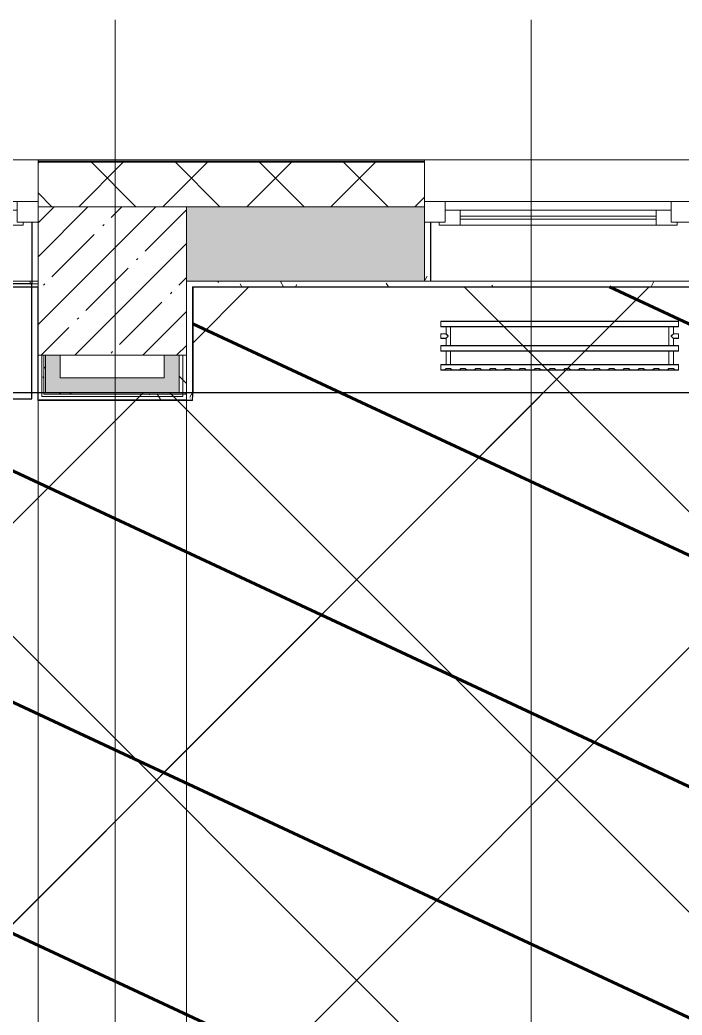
# Model space of a CAD drawing. Header units: millimetres. Extents: x -164500 to 426394, y -23753 to 102118.
# Drawn here: x 254261 to 256490, y 18680 to 22027 of the extents above; entities that cross this region are included whole.
import ezdxf

# ---------------------------------------------------------------- set-up
doc = ezdxf.new("R2010")
doc.units = ezdxf.units.MM
for name, color, linetype, lineweight in [('0) шлифовка', 5, 'Continuous', 60), ('5.2) Л-1 Линолеум', 100, 'Continuous', 30), ('A-FLOR', 7, 'Continuous', 9), ('A-GLAZ', 7, 'Continuous', 9), ('A-GLAZ-1', 7, 'Continuous', 5), ('A-WALL', 7, 'Continuous', 5), ('I-WALL', 7, 'Continuous', 5), ('S-COLS', 7, 'Continuous', 9), ('S-COLS-1', 7, 'Continuous', 5), ('Оси', 7, 'Continuous', 9)]:
    doc.layers.add(name, color=color, linetype=linetype, lineweight=lineweight)
doc.layers.add('2) защита вин плитк', color=6, linetype='Continuous')
doc.layers.add('3.1) Наливной пол', color=3, linetype='Continuous')
doc.layers.add('A-AREA-PATT-2', color=7, linetype='Continuous', lineweight=5, true_color=0xcde0ef, transparency=1)
for name, color, linetype, lineweight, true_color in [('A-WALL-1', 9, 'Continuous', 5, 0x808080), ('A-WALL-FNSH-1', 9, 'Continuous', 5, 0x808080), ('M-EQPM-1', 7, 'Continuous', 9, 0xb2b2b2)]:
    doc.layers.add(name, color=color, linetype=linetype, lineweight=lineweight, true_color=true_color)
pattern_1 = [(0, (148772.123, -0.94), (243.84, 60.96), [20.117, -162.763, 20.117, -162.763, -975.36]), (0, (148772.123, -0.94), (243.84, 60.96), [-365.76, 20.117, -345.643, 20.117, -162.763, -426.72]), (0, (148772.123, -0.94), (243.84, 60.96), [-914.4, 20.117, -101.803, 20.117, -284.683]), (120, (148863.563, 29.54), (-174.71291, 180.691634), [20.117, -162.763, 20.117, -162.763, -975.36]), (120, (148863.563, 29.54), (-174.71291, 180.691634), [-365.76, 20.117, -345.643, 20.117, -162.763, -426.72]), (120, (148863.563, 29.54), (-174.71291, 180.691634), [-914.4, 20.117, -101.803, 20.117, -284.683]), (240, (148894.043, 151.46), (-69.12709, -241.651634), [20.117, -162.763, 20.117, -162.763, -975.36]), (240, (148894.043, 151.46), (-69.12709, -241.651634), [-365.76, 20.117, -345.643, 20.117, -162.763, -426.72]), (240, (148894.043, 151.46), (-69.12709, -241.651634), [-914.4, 20.117, -101.803, 20.117, -284.683])]
pattern_2 = [(45, (148772.12, -0.94), (-212.132, 212.132), []), (135, (148772.12, -0.94), (-212.132, -212.132), [])]
pattern_3 = [(45, (205553.1, 26879), (-1347.04, 1347.04), [])]

# ---------------------------------------------------------------- blocks, each defined once
blk = doc.blocks.new('radiator_prado_classic_z_tip_30_po exemplyaru - Classic Z Тип 30-300-V470-Объем проектирования 2 этажа')
at = {"layer": 'M-EQPM-1'}
for p, q in [((0, 228), (0, 210)), ((800, 228), (0, 228)), ((0, 210), (0, 228)), ((0, 228), (12.5, 228)), ((0, 210), (800, 210)), ((17.8, 210), (0, 210)), ((12.5, 228), (37.5, 228)), ((37.5, 228), (12.5, 228)), ((12.5, 228), (37.5, 228)), ((12.5, 228), (17.5, 223)), ((12.5, 228), (17.5, 223)), ((32.5, 223), (17.5, 223)), ((17.5, 223), (32.5, 223)), ((17.5, 210), (17.5, 164)), ((17.5, 210), (17.5, 164)), ((17.8, 210), (17.5, 210)), ((17.5, 210), (17.8, 210)), ((17.8, 210), (17.5, 210)), ((17.5, 210), (32.5, 210)), ((32.2, 210), (17.8, 210)), ((17.8, 210), (32.2, 210)), ((19.7, 210), (17.8, 210)), ((23.1, 210), (19.7, 210)), ((25, 210), (23.1, 210)), ((28.7, 210), (25, 210)), ((31.5, 210), (28.7, 210)), ((32.2, 210), (31.5, 210)), ((32.5, 210), (32.2, 210)), ((32.2, 210), (32.5, 210)), ((32.5, 210), (32.2, 210)), ((767.8, 210), (32.2, 210)), ((32.5, 223), (37.5, 228)), ((37.5, 228), (32.5, 223)), ((32.5, 164), (32.5, 210)), ((32.5, 164), (32.5, 210)), ((37.5, 228), (62.5, 228)), ((62.5, 228), (87.5, 228)), ((87.5, 228), (62.5, 228)), ((62.5, 228), (87.5, 228)), ((62.5, 228), (67.5, 223)), ((62.5, 228), (67.5, 223)), ((82.5, 223), (67.5, 223)), ((67.5, 223), (82.5, 223)), ((82.5, 223), (87.5, 228)), ((87.5, 228), (82.5, 223)), ((87.5, 228), (112.5, 228)), ((112.5, 228), (137.5, 228)), ((137.5, 228), (112.5, 228)), ((112.5, 228), (137.5, 228)), ((112.5, 228), (117.5, 223)), ((112.5, 228), (117.5, 223)), ((132.5, 223), (117.5, 223)), ((117.5, 223), (132.5, 223)), ((132.5, 223), (137.5, 228)), ((137.5, 228), (132.5, 223)), ((137.5, 228), (162.5, 228)), ((162.5, 228), (187.5, 228)), ((187.5, 228), (162.5, 228)), ((162.5, 228), (187.5, 228)), ((162.5, 228), (167.5, 223)), ((162.5, 228), (167.5, 223)), ((182.5, 223), (167.5, 223)), ((167.5, 223), (182.5, 223)), ((182.5, 223), (187.5, 228)), ((187.5, 228), (182.5, 223)), ((187.5, 228), (212.5, 228)), ((212.5, 228), (237.5, 228)), ((237.5, 228), (212.5, 228)), ((212.5, 228), (237.5, 228)), ((212.5, 228), (217.5, 223)), ((212.5, 228), (217.5, 223)), ((232.5, 223), (217.5, 223)), ((217.5, 223), (232.5, 223)), ((232.5, 223), (237.5, 228)), ((237.5, 228), (232.5, 223)), ((237.5, 228), (262.5, 228)), ((262.5, 228), (287.5, 228)), ((287.5, 228), (262.5, 228)), ((262.5, 228), (287.5, 228)), ((262.5, 228), (267.5, 223)), ((262.5, 228), (267.5, 223)), ((282.5, 223), (267.5, 223)), ((267.5, 223), (282.5, 223)), ((282.5, 223), (287.5, 228)), ((287.5, 228), (282.5, 223)), ((287.5, 228), (312.5, 228)), ((312.5, 228), (337.5, 228)), ((337.5, 228), (312.5, 228)), ((312.5, 228), (337.5, 228)), ((312.5, 228), (317.5, 223)), ((312.5, 228), (317.5, 223)), ((332.5, 223), (317.5, 223)), ((317.5, 223), (332.5, 223)), ((332.5, 223), (337.5, 228)), ((337.5, 228), (332.5, 223)), ((337.5, 228), (362.5, 228)), ((362.5, 228), (387.5, 228)), ((387.5, 228), (362.5, 228)), ((362.5, 228), (387.5, 228)), ((362.5, 228), (367.5, 223)), ((362.5, 228), (367.5, 223)), ((382.5, 223), (367.5, 223)), ((367.5, 223), (382.5, 223)), ((382.5, 223), (387.5, 228)), ((387.5, 228), (382.5, 223)), ((387.5, 228), (412.5, 228)), ((412.5, 228), (437.5, 228)), ((437.5, 228), (412.5, 228)), ((412.5, 228), (437.5, 228)), ((412.5, 228), (417.5, 223)), ((412.5, 228), (417.5, 223)), ((432.5, 223), (417.5, 223)), ((417.5, 223), (432.5, 223)), ((432.5, 223), (437.5, 228)), ((437.5, 228), (432.5, 223)), ((437.5, 228), (462.5, 228)), ((462.5, 228), (487.5, 228)), ((487.5, 228), (462.5, 228)), ((462.5, 228), (487.5, 228)), ((462.5, 228), (467.5, 223)), ((462.5, 228), (467.5, 223)), ((482.5, 223), (467.5, 223)), ((467.5, 223), (482.5, 223)), ((482.5, 223), (487.5, 228)), ((487.5, 228), (482.5, 223)), ((487.5, 228), (512.5, 228)), ((512.5, 228), (537.5, 228)), ((537.5, 228), (512.5, 228)), ((512.5, 228), (537.5, 228)), ((512.5, 228), (517.5, 223)), ((512.5, 228), (517.5, 223)), ((532.5, 223), (517.5, 223)), ((517.5, 223), (532.5, 223)), ((532.5, 223), (537.5, 228)), ((537.5, 228), (532.5, 223)), ((537.5, 228), (562.5, 228)), ((562.5, 228), (587.5, 228)), ((587.5, 228), (562.5, 228)), ((562.5, 228), (587.5, 228)), ((562.5, 228), (567.5, 223)), ((562.5, 228), (567.5, 223)), ((582.5, 223), (567.5, 223)), ((567.5, 223), (582.5, 223)), ((582.5, 223), (587.5, 228)), ((587.5, 228), (582.5, 223)), ((587.5, 228), (612.5, 228)), ((612.5, 228), (637.5, 228)), ((637.5, 228), (612.5, 228)), ((612.5, 228), (637.5, 228)), ((612.5, 228), (617.5, 223)), ((612.5, 228), (617.5, 223)), ((632.5, 223), (617.5, 223)), ((617.5, 223), (632.5, 223)), ((632.5, 223), (637.5, 228)), ((637.5, 228), (632.5, 223)), ((637.5, 228), (662.5, 228)), ((662.5, 228), (687.5, 228)), ((687.5, 228), (662.5, 228)), ((662.5, 228), (687.5, 228)), ((662.5, 228), (667.5, 223)), ((662.5, 228), (667.5, 223)), ((682.5, 223), (667.5, 223)), ((667.5, 223), (682.5, 223)), ((682.5, 223), (687.5, 228)), ((687.5, 228), (682.5, 223)), ((687.5, 228), (712.5, 228)), ((712.5, 228), (737.5, 228)), ((737.5, 228), (712.5, 228)), ((712.5, 228), (737.5, 228)), ((712.5, 228), (717.5, 223)), ((712.5, 228), (717.5, 223)), ((732.5, 223), (717.5, 223)), ((717.5, 223), (732.5, 223)), ((732.5, 223), (737.5, 228)), ((737.5, 228), (732.5, 223)), ((737.5, 228), (762.5, 228)), ((762.5, 228), (787.5, 228)), ((787.5, 228), (762.5, 228)), ((762.5, 228), (787.5, 228)), ((762.5, 228), (767.5, 223)), ((762.5, 228), (767.5, 223)), ((782.5, 223), (767.5, 223)), ((767.5, 223), (782.5, 223)), ((767.5, 210), (767.5, 164)), ((767.5, 210), (767.5, 164)), ((767.8, 210), (767.5, 210)), ((767.5, 210), (782.5, 210)), ((767.8, 210), (767.5, 210)), ((767.5, 210), (767.8, 210)), ((782.2, 210), (767.8, 210)), ((782.2, 210), (767.8, 210)), ((767.8, 210), (782.2, 210)), ((782.5, 210), (782.2, 210)), ((782.5, 210), (782.2, 210)), ((782.2, 210), (782.5, 210)), ((800, 210), (782.2, 210)), ((782.5, 223), (787.5, 228)), ((787.5, 228), (782.5, 223)), ((782.5, 164), (782.5, 210)), ((782.5, 164), (782.5, 210)), ((787.5, 228), (800, 228)), ((800, 210), (800, 228)), ((800, 228), (800, 210)), ((800, 164), (0, 164)), ((0, 164), (0, 146)), ((0, 146), (0, 164)), ((0, 164), (17.8, 164)), ((0, 146), (800, 146)), ((18.5, 146), (0, 146)), ((17.8, 164), (17.5, 164)), ((17.5, 164), (17.8, 164)), ((17.8, 164), (17.5, 164)), ((17.5, 164), (32.5, 164)), ((17.5, 146), (17.5, 121.5)), ((17.5, 146), (17.5, 121.5)), ((17.5, 146), (18.5, 146)), ((18.5, 146), (17.5, 146)), ((17.5, 146), (18.5, 146)), ((32.5, 146), (17.5, 146)), ((28.7, 164), (17.8, 164)), ((17.8, 164), (19.7, 164)), ((32.2, 164), (17.8, 164)), ((18.5, 146), (25, 146)), ((19.7, 146), (18.5, 146)), ((18.5, 146), (32.2, 146)), ((19.7, 164), (25, 164)), ((23.1, 146), (19.7, 146)), ((32.2, 146), (23.1, 146)), ((25, 164), (31.5, 164)), ((25, 146), (26.9, 146)), ((26.9, 146), (32.2, 146)), ((30.3, 164), (28.7, 164)), ((32.2, 164), (30.3, 164)), ((31.5, 164), (32.2, 164)), ((32.5, 164), (32.2, 164)), ((32.2, 164), (32.5, 164)), ((32.5, 164), (32.2, 164)), ((32.2, 164), (767.8, 164)), ((32.2, 146), (32.5, 146)), ((32.5, 146), (32.2, 146)), ((32.2, 146), (32.5, 146)), ((767.8, 146), (32.2, 146)), ((32.5, 82), (32.5, 146)), ((32.5, 82), (32.5, 146)), ((767.8, 164), (767.5, 164)), ((767.5, 164), (782.5, 164)), ((767.8, 164), (767.5, 164)), ((767.5, 164), (767.8, 164)), ((767.5, 146), (767.5, 82)), ((767.5, 146), (767.5, 82)), ((767.5, 146), (767.8, 146)), ((782.5, 146), (767.5, 146)), ((767.5, 146), (767.8, 146)), ((767.8, 146), (767.5, 146)), ((782.2, 164), (767.8, 164)), ((782.2, 164), (767.8, 164)), ((767.8, 164), (782.2, 164)), ((767.8, 146), (781.5, 146)), ((767.8, 146), (781.5, 146)), ((781.5, 146), (767.8, 146)), ((781.5, 146), (782.5, 146)), ((781.5, 146), (782.5, 146)), ((782.5, 146), (781.5, 146)), ((800, 146), (781.5, 146)), ((782.5, 164), (782.2, 164)), ((782.5, 164), (782.2, 164)), ((782.2, 164), (782.5, 164)), ((782.2, 164), (800, 164)), ((782.5, 121.5), (782.5, 146)), ((782.5, 121.5), (782.5, 146)), ((800, 146), (800, 164)), ((800, 164), (800, 146)), ((17.5, 121.5), (0, 121.5)), ((17.5, 121.5), (0, 121.5)), ((0, 121.5), (0, 120.5)), ((0, 106.5), (0, 121.5)), ((0, 120.5), (0, 107.5)), ((0, 120.5), (0, 119.3)), ((0, 114), (0, 120.5)), ((0, 120.5), (0, 120.5)), ((0, 119.3), (0, 117.8)), ((0, 117.8), (0, 114)), ((0, 114), (0, 110.3)), ((0, 107.5), (0, 114)), ((0, 110.3), (0, 108.7)), ((0, 108.7), (0, 107.5)), ((0, 107.5), (0, 106.5)), ((0, 107.5), (0, 107.5)), ((0, 106.5), (17.5, 106.5)), ((0, 106.5), (17.5, 106.5)), ((17.5, 106.5), (17.5, 82)), ((17.5, 106.5), (17.5, 82)), ((800, 121.5), (782.5, 121.5)), ((800, 121.5), (782.5, 121.5)), ((782.5, 82), (782.5, 106.5)), ((782.5, 106.5), (800, 106.5)), ((782.5, 82), (782.5, 106.5)), ((782.5, 106.5), (800, 106.5)), ((800, 121.5), (800, 106.5)), ((800, 120.5), (800, 121.5)), ((800, 121.5), (800, 120.5)), ((800, 120.5), (800, 121.5)), ((800, 107.5), (800, 120.5)), ((800, 120.5), (800, 107.5)), ((800, 107.5), (800, 120.5)), ((800, 106.5), (800, 107.5)), ((800, 107.5), (800, 106.5)), ((800, 106.5), (800, 107.5)), ((800, 82), (0, 82)), ((0, 82), (0, 64)), ((0, 64), (0, 82)), ((0, 82), (18.5, 82)), ((18.5, 82), (17.5, 82)), ((17.5, 82), (18.5, 82)), ((18.5, 82), (17.5, 82)), ((17.5, 82), (32.5, 82)), ((23.1, 82), (18.5, 82)), ((18.5, 82), (32.2, 82)), ((32.2, 82), (18.5, 82)), ((32.2, 82), (23.1, 82)), ((32.5, 82), (32.2, 82)), ((32.2, 82), (32.5, 82)), ((32.5, 82), (32.2, 82)), ((32.2, 82), (767.8, 82)), ((767.8, 82), (767.5, 82)), ((767.5, 82), (782.5, 82)), ((767.8, 82), (767.5, 82)), ((767.5, 82), (767.8, 82)), ((781.5, 82), (767.8, 82)), ((781.5, 82), (767.8, 82)), ((767.8, 82), (781.5, 82)), ((782.5, 82), (781.5, 82)), ((782.5, 82), (781.5, 82)), ((781.5, 82), (782.5, 82)), ((781.5, 82), (800, 82)), ((800, 64), (800, 82)), ((800, 82), (800, 64)), ((800, 64), (0, 64)), ((0, 64), (800, 64))]:
    blk.add_line(p, q, dxfattribs=at)
for points, knots in [([(18.5, 120.5), (18.4, 120.6), (18.3, 120.7), (18.1, 120.9), (17.9, 121.1), (17.8, 121.2), (17.7, 121.3), (17.5, 121.5), (17.5, 121.5), (17.5, 121.5)], [0.7142857, 0.7142857, 0.7142857, 0.7142857, 0.75, 0.7857143, 0.8214286, 0.8571429, 0.8928571, 0.9285714, 1, 1, 1, 1]), ([(17.5, 121.5), (17.5, 121.5), (17.5, 121.5), (17.7, 121.3), (17.8, 121.2), (17.9, 121.1), (18.1, 120.9), (18.3, 120.7), (18.4, 120.6), (18.5, 120.5)], [0, 0, 0, 0, 0.0714286, 0.1071429, 0.1428571, 0.1785714, 0.2142857, 0.25, 0.2857143, 0.2857143, 0.2857143, 0.2857143]), ([(17.5, 121.5), (17.5, 121.5), (17.5, 121.5), (17.7, 121.3), (17.8, 121.2), (17.9, 121.1), (18.1, 120.9), (18.3, 120.7), (18.4, 120.6), (18.5, 120.5)], [0, 0, 0, 0, 0.0714286, 0.1071429, 0.1428571, 0.1785714, 0.2142857, 0.25, 0.2857143, 0.2857143, 0.2857143, 0.2857143]), ([(25, 114), (24.5, 114.5), (23.6, 115.4), (22.4, 116.6), (21.6, 117.4), (21.1, 117.9), (20.8, 118.2), (20.5, 118.5), (20.2, 118.8), (19.8, 119.1), (19.6, 119.4), (19.3, 119.7), (19, 120), (18.7, 120.3), (18.5, 120.5), (18.3, 120.7), (18.1, 120.9), (17.9, 121.1), (17.8, 121.2), (17.7, 121.3), (17.5, 121.5), (17.5, 121.5), (17.5, 121.5)], [0, 0, 0, 0, 0.142857, 0.285714, 0.357143, 0.392857, 0.428571, 0.464286, 0.5, 0.535714, 0.571429, 0.607143, 0.642857, 0.678571, 0.714286, 0.75, 0.785714, 0.821429, 0.857143, 0.892857, 0.928571, 1, 1, 1, 1]), ([(17.5, 106.5), (17.5, 106.5), (17.5, 106.5), (17.7, 106.7), (17.8, 106.8), (17.9, 106.9), (18.1, 107.1), (18.3, 107.3), (18.5, 107.5), (18.7, 107.7), (19, 108), (19.3, 108.3), (19.6, 108.6), (19.8, 108.9), (20.3, 109.3), (20.7, 109.7), (21.1, 110.1), (21.6, 110.6), (22.4, 111.4), (23.6, 112.6), (24.5, 113.5), (25, 114)], [0, 0, 0, 0, 0.071429, 0.107143, 0.142857, 0.178571, 0.214286, 0.25, 0.285714, 0.321429, 0.357143, 0.392857, 0.428571, 0.464286, 0.5, 0.571429, 0.607143, 0.642857, 0.714286, 0.857143, 1, 1, 1, 1]), ([(17.5, 106.5), (17.5, 106.5), (17.5, 106.5), (17.7, 106.7), (17.8, 106.8), (17.9, 106.9), (18.1, 107.1), (18.3, 107.3), (18.4, 107.4), (18.5, 107.5)], [0, 0, 0, 0, 0.0714286, 0.1071429, 0.1428571, 0.1785714, 0.2142857, 0.25, 0.2857143, 0.2857143, 0.2857143, 0.2857143]), ([(18.5, 107.5), (18.4, 107.4), (18.3, 107.3), (18.1, 107.1), (17.9, 106.9), (17.8, 106.8), (17.7, 106.7), (17.5, 106.5), (17.5, 106.5), (17.5, 106.5)], [0.7142857, 0.7142857, 0.7142857, 0.7142857, 0.75, 0.7857143, 0.8214286, 0.8571429, 0.8928571, 0.9285714, 1, 1, 1, 1]), ([(18.5, 107.5), (18.4, 107.4), (18.3, 107.3), (18.1, 107.1), (17.9, 106.9), (17.8, 106.8), (17.7, 106.7), (17.5, 106.5), (17.5, 106.5), (17.5, 106.5)], [0.7142857, 0.7142857, 0.7142857, 0.7142857, 0.75, 0.7857143, 0.8214286, 0.8571429, 0.8928571, 0.9285714, 1, 1, 1, 1]), ([(19.6, 119.4), (19.7, 119.3), (19.9, 119.2), (20.3, 118.7), (20.7, 118.3), (21.1, 117.9), (21.6, 117.4), (21.9, 117.1), (22.1, 116.9)], [0.4285714, 0.4285714, 0.4285714, 0.4285714, 0.4642857, 0.5, 0.5714286, 0.6071429, 0.6428571, 0.7142857, 0.7142857, 0.7142857, 0.7142857]), ([(19.6, 119.4), (19.7, 119.3), (19.8, 119.1), (20.3, 118.7), (20.7, 118.3), (21.1, 117.9), (21.6, 117.4), (21.9, 117.1), (22.1, 116.9)], [0.4285714, 0.4285714, 0.4285714, 0.4285714, 0.4642857, 0.5, 0.5714286, 0.6071429, 0.6428571, 0.7142857, 0.7142857, 0.7142857, 0.7142857]), ([(19.6, 108.6), (19.7, 108.7), (19.9, 108.8), (20.3, 109.3), (20.7, 109.7), (21.1, 110.1), (21.6, 110.6), (21.9, 110.9), (22.1, 111.1)], [0.4285714, 0.4285714, 0.4285714, 0.4285714, 0.4642857, 0.5, 0.5714286, 0.6071429, 0.6428571, 0.7142857, 0.7142857, 0.7142857, 0.7142857]), ([(22.1, 111.1), (21.9, 110.9), (21.6, 110.6), (21.1, 110.1), (20.8, 109.8), (20.5, 109.5), (20.2, 109.2), (19.8, 108.9), (19.7, 108.7), (19.6, 108.6)], [0.2857143, 0.2857143, 0.2857143, 0.2857143, 0.3571429, 0.3928571, 0.4285714, 0.4642857, 0.5, 0.5357143, 0.5714286, 0.5714286, 0.5714286, 0.5714286]), ([(22.1, 116.9), (21.9, 117.1), (21.6, 117.4), (21.1, 117.9), (20.9, 118.1), (20.8, 118.2)], [0.2857143, 0.2857143, 0.2857143, 0.2857143, 0.3571429, 0.3928571, 0.4285714, 0.4285714, 0.4285714, 0.4285714]), ([(22.1, 111.1), (21.9, 110.9), (21.6, 110.6), (21.1, 110.1), (20.9, 109.9), (20.8, 109.8)], [0.2857143, 0.2857143, 0.2857143, 0.2857143, 0.3571429, 0.3928571, 0.4285714, 0.4285714, 0.4285714, 0.4285714]), ([(775, 114), (775.5, 114.5), (776.4, 115.4), (777.6, 116.6), (778.4, 117.4), (778.9, 117.9), (779.2, 118.2), (779.5, 118.5), (779.8, 118.8), (780.1, 119.2), (780.4, 119.4), (780.7, 119.7), (781, 120), (781.3, 120.3), (781.5, 120.5), (781.7, 120.7), (781.9, 120.9), (782.1, 121.1), (782.2, 121.2), (782.3, 121.3), (782.5, 121.5), (782.5, 121.5), (782.5, 121.5)], [0, 0, 0, 0, 0.142857, 0.285714, 0.357143, 0.392857, 0.428571, 0.464286, 0.5, 0.535714, 0.571429, 0.607143, 0.642857, 0.678571, 0.714286, 0.75, 0.785714, 0.821429, 0.857143, 0.892857, 0.928571, 1, 1, 1, 1]), ([(782.5, 106.5), (782.5, 106.5), (782.5, 106.5), (782.3, 106.7), (782.2, 106.8), (782.1, 106.9), (781.9, 107.1), (781.7, 107.3), (781.5, 107.5), (781.3, 107.7), (781, 108), (780.7, 108.3), (780.4, 108.6), (780.1, 108.8), (779.7, 109.3), (779.3, 109.7), (778.9, 110.1), (778.4, 110.6), (777.6, 111.4), (776.4, 112.6), (775.5, 113.5), (775, 114)], [0, 0, 0, 0, 0.071429, 0.107143, 0.142857, 0.178571, 0.214286, 0.25, 0.285714, 0.321429, 0.357143, 0.392857, 0.428571, 0.464286, 0.5, 0.571429, 0.607143, 0.642857, 0.714286, 0.857143, 1, 1, 1, 1]), ([(780.4, 119.4), (780.3, 119.3), (780.1, 119.2), (779.7, 118.7), (779.3, 118.3), (778.9, 117.9), (778.4, 117.4), (778.1, 117.1), (777.9, 116.9)], [0.4285714, 0.4285714, 0.4285714, 0.4285714, 0.4642857, 0.5, 0.5714286, 0.6071429, 0.6428571, 0.7142857, 0.7142857, 0.7142857, 0.7142857]), ([(780.4, 119.4), (780.3, 119.3), (780.1, 119.2), (779.7, 118.7), (779.3, 118.3), (778.9, 117.9), (778.4, 117.4), (778.1, 117.1), (777.9, 116.9)], [0.4285714, 0.4285714, 0.4285714, 0.4285714, 0.4642857, 0.5, 0.5714286, 0.6071429, 0.6428571, 0.7142857, 0.7142857, 0.7142857, 0.7142857]), ([(777.9, 116.9), (778.1, 117.1), (778.4, 117.4), (778.9, 117.9), (779.2, 118.2), (779.5, 118.5), (779.8, 118.8), (780.1, 119.2), (780.3, 119.3), (780.4, 119.4)], [0.2857143, 0.2857143, 0.2857143, 0.2857143, 0.3571429, 0.3928571, 0.4285714, 0.4642857, 0.5, 0.5357143, 0.5714286, 0.5714286, 0.5714286, 0.5714286]), ([(777.9, 111.1), (778.1, 110.9), (778.4, 110.6), (778.9, 110.1), (779.2, 109.8), (779.5, 109.5), (779.8, 109.2), (780.1, 108.8), (780.3, 108.7), (780.4, 108.6)], [0.2857143, 0.2857143, 0.2857143, 0.2857143, 0.3571429, 0.3928571, 0.4285714, 0.4642857, 0.5, 0.5357143, 0.5714286, 0.5714286, 0.5714286, 0.5714286]), ([(777.9, 111.1), (778.1, 110.9), (778.4, 110.6), (778.9, 110.1), (779.2, 109.8), (779.5, 109.5), (779.8, 109.2), (780.1, 108.8), (780.3, 108.7), (780.4, 108.6)], [0.2857143, 0.2857143, 0.2857143, 0.2857143, 0.3571429, 0.3928571, 0.4285714, 0.4642857, 0.5, 0.5357143, 0.5714286, 0.5714286, 0.5714286, 0.5714286]), ([(780.4, 108.6), (780.3, 108.7), (780.1, 108.8), (779.7, 109.3), (779.3, 109.7), (778.9, 110.1), (778.4, 110.6), (778.1, 110.9), (777.9, 111.1)], [0.4285714, 0.4285714, 0.4285714, 0.4285714, 0.4642857, 0.5, 0.5714286, 0.6071429, 0.6428571, 0.7142857, 0.7142857, 0.7142857, 0.7142857]), ([(782.5, 121.5), (782.5, 121.5), (782.5, 121.5), (782.3, 121.3), (782.2, 121.2), (782.1, 121.1), (781.9, 120.9), (781.7, 120.7), (781.6, 120.6), (781.5, 120.5)], [0, 0, 0, 0, 0.0714286, 0.1071429, 0.1428571, 0.1785714, 0.2142857, 0.25, 0.2857143, 0.2857143, 0.2857143, 0.2857143]), ([(782.5, 121.5), (782.5, 121.5), (782.5, 121.5), (782.3, 121.3), (782.2, 121.2), (782.1, 121.1), (781.9, 120.9), (781.7, 120.7), (781.6, 120.6), (781.5, 120.5)], [0, 0, 0, 0, 0.0714286, 0.1071429, 0.1428571, 0.1785714, 0.2142857, 0.25, 0.2857143, 0.2857143, 0.2857143, 0.2857143]), ([(781.5, 120.5), (781.6, 120.6), (781.7, 120.7), (781.9, 120.9), (782.1, 121.1), (782.2, 121.2), (782.3, 121.3), (782.5, 121.5), (782.5, 121.5), (782.5, 121.5)], [0.7142857, 0.7142857, 0.7142857, 0.7142857, 0.75, 0.7857143, 0.8214286, 0.8571429, 0.8928571, 0.9285714, 1, 1, 1, 1]), ([(781.5, 107.5), (781.6, 107.4), (781.7, 107.3), (781.9, 107.1), (782.1, 106.9), (782.2, 106.8), (782.3, 106.7), (782.5, 106.5), (782.5, 106.5), (782.5, 106.5)], [0.7142857, 0.7142857, 0.7142857, 0.7142857, 0.75, 0.7857143, 0.8214286, 0.8571429, 0.8928571, 0.9285714, 1, 1, 1, 1]), ([(781.5, 107.5), (781.6, 107.4), (781.7, 107.3), (781.9, 107.1), (782.1, 106.9), (782.2, 106.8), (782.3, 106.7), (782.5, 106.5), (782.5, 106.5), (782.5, 106.5)], [0.7142857, 0.7142857, 0.7142857, 0.7142857, 0.75, 0.7857143, 0.8214286, 0.8571429, 0.8928571, 0.9285714, 1, 1, 1, 1]), ([(782.5, 106.5), (782.5, 106.5), (782.5, 106.5), (782.3, 106.7), (782.2, 106.8), (782.1, 106.9), (781.9, 107.1), (781.7, 107.3), (781.6, 107.4), (781.5, 107.5)], [0, 0, 0, 0, 0.0714286, 0.1071429, 0.1428571, 0.1785714, 0.2142857, 0.25, 0.2857143, 0.2857143, 0.2857143, 0.2857143])]:
    blk.add_open_spline(points, degree=3, knots=knots, dxfattribs=at)
for points in [[(19.6, 119.4), (19.5, 119.5), (19.3, 119.7), (19, 120), (18.7, 120.3), (18.6, 120.4), (18.5, 120.5)], [(18.5, 120.5), (18.6, 120.4), (18.7, 120.3), (19, 120), (19.3, 119.7), (19.5, 119.5), (19.6, 119.4)], [(18.5, 120.5), (18.6, 120.4), (18.7, 120.3), (19, 120), (19.3, 119.7), (19.5, 119.5), (19.6, 119.4)], [(18.5, 107.5), (18.6, 107.6), (18.7, 107.7), (19, 108), (19.3, 108.3), (19.5, 108.5), (19.6, 108.6)], [(19.6, 108.6), (19.5, 108.5), (19.3, 108.3), (19, 108), (18.7, 107.7), (18.6, 107.6), (18.5, 107.5)], [(19.6, 108.6), (19.5, 108.5), (19.3, 108.3), (19, 108), (18.7, 107.7), (18.6, 107.6), (18.5, 107.5)], [(20.8, 118.2), (20.7, 118.3), (20.5, 118.5), (20.2, 118.8), (19.9, 119.2), (19.7, 119.3), (19.6, 119.4)], [(20.8, 109.8), (20.7, 109.7), (20.5, 109.5), (20.2, 109.2), (19.9, 108.8), (19.7, 108.7), (19.6, 108.6)], [(25, 114), (24.5, 114.5), (23.6, 115.4), (22.6, 116.4), (22.1, 116.9)], [(22.1, 116.9), (22.6, 116.4), (23.6, 115.4), (24.5, 114.5), (25, 114)], [(22.1, 116.9), (22.6, 116.4), (23.6, 115.4), (24.5, 114.5), (25, 114)], [(22.1, 111.1), (22.6, 111.6), (23.6, 112.6), (24.5, 113.5), (25, 114)], [(25, 114), (24.5, 113.5), (23.6, 112.6), (22.6, 111.6), (22.1, 111.1)], [(25, 114), (24.5, 113.5), (23.6, 112.6), (22.6, 111.6), (22.1, 111.1)], [(777.9, 116.9), (777.4, 116.4), (776.4, 115.4), (775.5, 114.5), (775, 114)], [(777.9, 116.9), (777.4, 116.4), (776.4, 115.4), (775.5, 114.5), (775, 114)], [(775, 114), (775.5, 114.5), (776.4, 115.4), (777.4, 116.4), (777.9, 116.9)], [(775, 114), (775.5, 113.5), (776.4, 112.6), (777.4, 111.6), (777.9, 111.1)], [(775, 114), (775.5, 113.5), (776.4, 112.6), (777.4, 111.6), (777.9, 111.1)], [(777.9, 111.1), (777.4, 111.6), (776.4, 112.6), (775.5, 113.5), (775, 114)], [(781.5, 120.5), (781.4, 120.4), (781.3, 120.3), (781, 120), (780.7, 119.7), (780.5, 119.5), (780.4, 119.4)], [(781.5, 120.5), (781.4, 120.4), (781.3, 120.3), (781, 120), (780.7, 119.7), (780.5, 119.5), (780.4, 119.4)], [(780.4, 119.4), (780.5, 119.5), (780.7, 119.7), (781, 120), (781.3, 120.3), (781.4, 120.4), (781.5, 120.5)], [(780.4, 108.6), (780.5, 108.5), (780.7, 108.3), (781, 108), (781.3, 107.7), (781.4, 107.6), (781.5, 107.5)], [(780.4, 108.6), (780.5, 108.5), (780.7, 108.3), (781, 108), (781.3, 107.7), (781.4, 107.6), (781.5, 107.5)], [(781.5, 107.5), (781.4, 107.6), (781.3, 107.7), (781, 108), (780.7, 108.3), (780.5, 108.5), (780.4, 108.6)]]:
    blk.add_open_spline(points, degree=3, dxfattribs=at)
blk = doc.blocks.new('120_Окно_СКБ_2Ст_Фрамуга сверху - 120_Окно_СКБ_2Ст_2300х2500_h_ ДОО-23103760-Объем проектирования 2 этажа')
at = {"layer": 'A-GLAZ'}
for p, q in [((-1150, -127), (-1150, -57)), ((-1150, -57), (-1080, -57)), ((-1080, -57), (-1080, -127)), ((520, -127), (520, -57)), ((520, -57), (590, -57)), ((590, -57), (590, -127)), ((1080, -127), (1080, -57)), ((1080, -57), (1150, -57)), ((1150, -57), (1150, -127)), ((520, -87), (-1080, -87)), ((-1080, -87), (-1080, -127)), ((-1030, -137), (-1030, -87)), ((470, -137), (470, -87)), ((520, -127), (520, -87)), ((1080, -87), (590, -87)), ((590, -87), (590, -127)), ((640, -137), (640, -87)), ((1030, -137), (1030, -87)), ((1080, -127), (1080, -87)), ((-1080, -127), (-1150, -127)), ((-1080, -127), (-1100, -127)), ((-1100, -127), (-1100, -137)), ((590, -127), (520, -127)), ((540, -127), (520, -127)), ((540, -137), (540, -127)), ((590, -127), (570, -127)), ((570, -127), (570, -137)), ((1150, -127), (1080, -127)), ((1100, -127), (1080, -127)), ((1100, -137), (1100, -127)), ((-1100, -137), (540, -137)), ((540, -137), (-1100, -137)), ((570, -137), (1100, -137)), ((1100, -137), (570, -137))]:
    blk.add_line(p, q, dxfattribs=at)
at = {"layer": 'A-GLAZ-1'}
for p, q in [((1150, -57), (-1150, -57)), ((-1080, -57), (1080, -57)), ((-1130, -127), (-1100, -127)), ((-1030, -107), (470, -107)), ((470, -117), (-1030, -117)), ((540, -127), (570, -127)), ((540, -127), (570, -127)), ((640, -107), (1030, -107)), ((1030, -117), (640, -117)), ((1100, -127), (1130, -127))]:
    blk.add_line(p, q, dxfattribs=at)
blk = doc.blocks.new('120_Окно_СКБ_1Ст - 120_Окно_СКБ_1Ст 900х2500_h_ с форточкой-V355-Объем проектирования 2 этажа')
at = {"layer": 'A-GLAZ'}
for p, q in [((-450, -127), (-450, -57)), ((-450, -57), (-380, -57)), ((-380, -57), (-380, -127)), ((380, -127), (380, -57)), ((380, -57), (450, -57)), ((450, -57), (450, -127)), ((380, -87), (-380, -87)), ((-380, -87), (-380, -127)), ((-330, -137), (-330, -87)), ((330, -137), (330, -87)), ((380, -127), (380, -87)), ((-380, -127), (-450, -127)), ((-380, -127), (-400, -127)), ((-400, -127), (-400, -137)), ((450, -127), (380, -127)), ((400, -127), (380, -127)), ((400, -137), (400, -127)), ((-400, -137), (400, -137)), ((400, -137), (-400, -137))]:
    blk.add_line(p, q, dxfattribs=at)
at = {"layer": 'A-GLAZ-1'}
for p, q in [((450, -57), (-450, -57)), ((-430, -127), (-400, -127)), ((-330, -107), (330, -107)), ((330, -117), (-330, -117)), ((400, -127), (430, -127))]:
    blk.add_line(p, q, dxfattribs=at)
blk = doc.blocks.new('BSC_Колонна _Прямоугольная - 500х500-23282986-Объем проектирования 2 этажа')
at = {"layer": 'S-COLS-1'}
h = blk.add_hatch(dxfattribs=at)
h.set_pattern_fill('FP_150', color=256, style=0, pattern_type=2)
h.set_pattern_definition([(45, (-105800, -21150), (-114.04925, 114.04925), []), (45, (-105685.95, -21150), (-114.04925, 114.04925), [201.613, -40.323, 6.706, -33.617])])
h.paths.add_polyline_path([(250, -250), (250, 250), (-250, 250), (-250, -250), (-168.7, -250)])
for p, q in [((250, 250), (-250, 250)), ((-250, 250), (-250, -250)), ((250, -250), (250, 250)), ((-250, -250), (250, -250))]:
    blk.add_line(p, q, dxfattribs=at)

msp = doc.modelspace()

# ---------------------------------------------------------------- hatches: boundary and pattern name
at = {"layer": '0) шлифовка', "true_color": 0x2776bb}
h = msp.add_hatch(dxfattribs=at)
h.set_pattern_fill('ANSI31', color=152, scale=222, angle=110)
h.set_pattern_definition([(155, (205553.1, 26879), (-297.8825, -638.811), [])])
h.paths.add_polyline_path([(254321.123, 21129), (249943.123, 21129), (249943.123, 20754), (249593.123, 20754), (249593.123, 15205), (249593.123, 13921), (249893.123, 13921), (249893.123, 13557), (254301.123, 13557), (254301.123, 14011), (258323.123, 14011), (258323.123, 13631), (258611.123, 13631), (258611.123, 14011), (259601.123, 14011), (259601.123, 20309), (259101.123, 20309), (259101.123, 21129), (258722.572, 21129), (257263.123, 21129), (257263.123, 20748), (256901.123, 20748), (256901.123, 21129), (256522.572, 21129), (254843.123, 21129), (254843.123, 20748), (254321.123, 20748)])
at = {"layer": '2) защита вин плитк'}
h = msp.add_hatch(dxfattribs=at)
h.set_pattern_fill('ANSI31', color=256, scale=600)
h.set_pattern_definition(pattern_3)
h.paths.add_polyline_path([(254321.123, 21129), (249943.123, 21129), (249943.123, 20754), (249593.123, 20754), (249593.123, 15205), (249593.123, 13921), (249893.123, 13921), (249893.123, 13557), (254301.123, 13557), (254301.123, 14011), (258323.123, 14011), (258323.123, 13631), (258611.123, 13631), (258611.123, 14011), (259601.123, 14011), (259601.123, 20309), (259101.123, 20309), (259101.123, 21129), (258722.572, 21129), (257263.123, 21129), (257263.123, 20748), (256901.123, 20748), (256901.123, 21129), (256522.572, 21129), (254843.123, 21129), (254843.123, 20748), (254321.123, 20748)])
h = msp.add_hatch(dxfattribs=at)
h.set_pattern_fill('ANSI31', color=256, scale=600)
h.set_pattern_definition(pattern_3)
h.paths.add_polyline_path([(254321.123, 21129), (249943.123, 21129), (249943.123, 20754), (249593.123, 20754), (249593.123, 15205), (249593.123, 13921), (249893.123, 13921), (249893.123, 13557), (254301.123, 13557), (254301.123, 14011), (258323.123, 14011), (258323.123, 13631), (258611.123, 13631), (258611.123, 14011), (259601.123, 14011), (259601.123, 20309), (259101.123, 20309), (259101.123, 21129), (258722.572, 21129), (257263.123, 21129), (257263.123, 20748), (256901.123, 20748), (256901.123, 21129), (256522.572, 21129), (254843.123, 21129), (254843.123, 20748), (254321.123, 20748)])
at = {"layer": '3.1) Наливной пол'}
h = msp.add_hatch(dxfattribs=at)
h.set_pattern_fill('ANSI31', color=256, scale=600)
h.set_pattern_definition(pattern_3)
h.paths.add_polyline_path([(254321.123, 21129), (249943.123, 21129), (249943.123, 20754), (249593.123, 20754), (249593.123, 15205), (249593.123, 13921), (249893.123, 13921), (249893.123, 13557), (254301.123, 13557), (254301.123, 14011), (258323.123, 14011), (258323.123, 13631), (258611.123, 13631), (258611.123, 14011), (259601.123, 14011), (259601.123, 20309), (259101.123, 20309), (259101.123, 21129), (258722.572, 21129), (257263.123, 21129), (257263.123, 20748), (256901.123, 20748), (256901.123, 21129), (256522.572, 21129), (254843.123, 21129), (254843.123, 20748), (254321.123, 20748)])
at = {"layer": '5.2) Л-1 Линолеум'}
h = msp.add_hatch(dxfattribs=at)
h.set_pattern_fill('ANSI37', color=256, scale=300)
h.set_pattern_definition([(45, (205553.1, 26879), (-673.52, 673.52), []), (135, (205553.1, 26879), (-673.52, -673.52), [])])
h.paths.add_polyline_path([(249592.123, 20774.059), (259622.123, 20774.059), (259622.123, 13979.059), (249592.123, 13979.059)])
h.paths.add_polyline_path([(254843.123, 20774.059), (256902.623, 20774.059), (256902.623, 21128.059), (254843.123, 21128.059)])
h.paths.add_polyline_path([(257262.123, 20774.059), (259101.123, 20774.059), (259101.123, 21128.059), (257262.123, 21128.059)])
h.paths.add_polyline_path([(249943.123, 20753.059), (254301.34, 20753.059), (254301.34, 21139.059), (249943.123, 21139.059)])
h.paths.add_polyline_path([(254301.123, 13979.059), (249922.123, 13979.059), (249922.123, 13539.059), (254301.123, 13539.059)])
at = {"layer": 'A-AREA-PATT-2'}
h = msp.add_hatch(color=256, dxfattribs=at)
h.paths.add_polyline_path([(254302.123, 13556.059), (254312.123, 13556.059), (254312.123, 13979.059), (254302.123, 13979.059), (254302.123, 13556.881)])
h.paths.add_polyline_path([(258616.623, 13624.559), (258616.623, 14004.559), (259596.623, 14004.559), (259596.623, 14010.059), (258611.123, 14010.059), (258611.123, 13630.059), (258323.123, 13630.059), (258323.123, 14010.059), (254302.123, 14010.059), (254302.123, 13999.059), (254312.123, 14000.599), (254312.123, 14004.559), (258302.123, 14004.559), (258302.123, 13624.559), (258611.123, 13624.559)])
h.paths.add_polyline_path([(259112.123, 20308.059), (259601.623, 20308.059), (259601.123, 20318.059), (259112.123, 20318.059)])
h.paths.add_polyline_path([(254832.601, 20748.059), (254842.123, 20748.059), (254842.123, 20758.559), (254832.123, 20758.059), (254832.123, 20748.059)])
at = {"layer": 'A-WALL'}
h = msp.add_hatch(dxfattribs=at)
h.set_pattern_fill('FP_24', color=256, style=0, pattern_type=2)
h.set_pattern_definition([(45, (148772.12, -0.94), (-141.42136, 141.42136), []), (135, (148772.12, -0.94), (-141.42136, -141.42136), [])])
h.paths.add_polyline_path([(259122.123, 21399.059), (260022.123, 21399.059), (260022.123, 21549.059), (258722.572, 21549.059), (258722.572, 21399.059)])
h.paths.add_polyline_path([(254322.34, 21399.059), (255622.572, 21399.059), (255622.572, 21549.059), (254322.34, 21549.059)])
h.paths.add_polyline_path([(257822.572, 21399.059), (257822.572, 21549.059), (256522.572, 21549.059), (256522.572, 21399.059), (257294.361, 21399.059)])
h.paths.add_polyline_path([(252022.34, 21399.059), (252022.34, 21549.059), (250822.123, 21549.059), (250822.123, 21399.059)])
h.paths.add_polyline_path([(249847.123, 21399.059), (249922.123, 21399.059), (249922.123, 21549.059), (245382.123, 21549.059), (245382.123, 21399.059), (249637.123, 21399.059)])
h.paths.add_polyline_path([(242082.123, 21399.059), (242082.123, 21549.059), (241832.123, 21549.059), (241832.123, 21399.059)])
h.paths.add_polyline_path([(266689.908, 21399.059), (268022.34, 21399.059), (268022.34, 21549.059), (266672.572, 21549.059), (266672.572, 21399.059)])
h.paths.add_polyline_path([(264521.705, 21399.059), (265772.572, 21399.059), (265772.572, 21549.059), (264372.572, 21549.059), (264372.572, 21399.059)])
h.paths.add_polyline_path([(260922.123, 21399.059), (262072.572, 21399.059), (262072.572, 21549.059), (260922.123, 21549.059)])
h.paths.add_polyline_path([(273602.123, 21399.059), (274002.123, 21399.059), (274002.123, 21549.059), (268922.34, 21549.059), (268922.34, 21399.059), (272471.783, 21399.059)])
at = {"layer": 'I-WALL'}
h = msp.add_hatch(dxfattribs=at)
h.set_pattern_fill('FP_1', color=256, style=0, pattern_type=2)
h.set_pattern_definition([(45, (148772.12, -0.94), (-114.04925, 114.04925), []), (45, (148886.17, -0.94), (-114.04925, 114.04925), [201.612, -40.322, 6.706, -33.617])])
h.paths.add_polyline_path([(259122.123, 21149.059), (259122.123, 21399.059), (258722.572, 21399.059), (258722.572, 21149.059), (259117.239, 21149.059)])
h.paths.add_polyline_path([(257294.361, 21149.059), (257822.572, 21149.059), (257822.572, 21399.059), (256522.572, 21399.059), (256522.572, 21149.059), (257242.123, 21149.059)])
h.paths.add_polyline_path([(249344.283, 21149.059), (249352.123, 21149.059), (249352.123, 21399.059), (249332.123, 21399.059), (249332.123, 21149.059)])
h.paths.add_polyline_path([(269982.123, 21149.059), (269982.123, 21399.059), (269622.123, 21399.059), (269622.123, 21149.059)])
h.paths.add_polyline_path([(249572.123, 21149.059), (249922.123, 21149.059), (249922.123, 21399.059), (249572.123, 21399.059), (249572.123, 21390.746)])
h.paths.add_polyline_path([(268022.34, 21149.059), (268022.34, 21399.059), (266672.572, 21399.059), (266672.572, 21149.059), (267412.642, 21149.059)])
h.paths.add_polyline_path([(265772.572, 21149.059), (265772.572, 21399.059), (264872.572, 21399.059), (264872.572, 21149.059), (265244.439, 21149.059)])
h.paths.add_polyline_path([(252022.34, 21149.059), (252022.34, 21399.059), (250822.123, 21399.059), (250822.123, 21149.059)])
h.paths.add_polyline_path([(260922.123, 21149.059), (262072.572, 21149.059), (262072.572, 21399.059), (260922.123, 21399.059)])
h.paths.add_polyline_path([(254822.123, 21149.059), (255622.572, 21149.059), (255622.572, 21399.059), (254822.123, 21399.059)])
h.paths.add_polyline_path([(259822.123, 21149.059), (260022.123, 21149.059), (260022.123, 21399.059), (259822.123, 21399.059), (259822.123, 21274.059)])
h = msp.add_hatch(dxfattribs=at)
h.set_pattern_fill('FP_191', color=256, style=0, pattern_type=2)
h.set_pattern_definition(pattern_1)
h.paths.add_polyline_path([(254302.34, 21149.059), (254322.123, 21149.059), (254322.123, 21347.059), (254302.34, 21347.059)])
h = msp.add_hatch(dxfattribs=at)
h.set_pattern_fill('FP_191', color=256, style=0, pattern_type=2)
h.set_pattern_definition(pattern_1)
h.paths.add_polyline_path([(255622.572, 21149.059), (255642.572, 21149.059), (255642.572, 21347.059), (255622.572, 21347.059), (255622.572, 21295.212)])
h = msp.add_hatch(dxfattribs=at)
h.set_pattern_fill('FP_191', color=256, style=0, pattern_type=2)
h.set_pattern_definition(pattern_1)
h.paths.add_polyline_path([(254321.123, 21129.059), (254322.123, 21149.059), (249922.123, 21149.059), (249943.123, 21129.059), (254102.123, 21129.059)])
h.paths.add_polyline_path([(249942.123, 21129.059), (249922.123, 21149.059), (249922.123, 21129.059)])
h = msp.add_hatch(dxfattribs=at)
h.set_pattern_fill('FP_191', color=256, style=0, pattern_type=2)
h.set_pattern_definition(pattern_1)
h.paths.add_polyline_path([(254822.123, 21149.059), (254843.123, 21129.059), (256922.123, 21129.059), (256922.123, 21149.059), (255126.158, 21149.059)])
h.paths.add_polyline_path([(254822.123, 21129.059), (254842.123, 21129.059), (254822.123, 21149.059), (254822.123, 21142.645)])
h = msp.add_hatch(dxfattribs=at)
h.set_pattern_fill('FP_191', color=256, style=0, pattern_type=2)
h.set_pattern_definition(pattern_1)
h.paths.add_polyline_path([(254832.123, 20748.059), (254842.123, 20748.059), (254842.123, 21129.059), (254822.123, 21129.059), (254822.123, 20748.059)])
h = msp.add_hatch(dxfattribs=at)
h.set_pattern_fill('FP_191', color=256, style=0, pattern_type=2)
h.set_pattern_definition(pattern_1)
h.paths.add_polyline_path([(254342.123, 20768.059), (254342.123, 20899.059), (254322.123, 20899.059), (254322.123, 20768.059)])
h = msp.add_hatch(dxfattribs=at)
h.set_pattern_fill('FP_192', color=256, style=0, pattern_type=2)
h.set_pattern_definition(pattern_2)
h.paths.add_polyline_path([(254334.623, 20760.559), (254342.123, 20768.059), (254334.623, 20768.059)])
h.paths.add_polyline_path([(254342.123, 20768.059), (254347.123, 20768.059), (254347.123, 20899.059), (254342.123, 20899.059), (254342.123, 20773.059)])
for points in [[(254347.123, 20773.059), (254397.123, 20773.059), (254397.123, 20899.059), (254347.123, 20899.059), (254347.123, 20823.059)], [(254797.123, 20823.059), (254797.123, 20899.059), (254747.123, 20899.059), (254747.123, 20823.059)], [(254797.123, 20773.059), (254797.123, 20823.059), (254397.123, 20823.059), (254397.123, 20773.059), (254403.423, 20773.059)]]:
    msp.add_hatch(color=256, dxfattribs=at).paths.add_polyline_path(points)
h = msp.add_hatch(dxfattribs=at)
h.set_pattern_fill('FP_192', color=256, style=0, pattern_type=2)
h.set_pattern_definition(pattern_2)
h.paths.add_polyline_path([(254797.123, 20773.059), (254809.623, 20773.449), (254809.623, 20899.059), (254797.123, 20899.059), (254797.123, 20823.059)])
h = msp.add_hatch(dxfattribs=at)
h.set_pattern_fill('FP_192', color=256, style=0, pattern_type=2)
h.set_pattern_definition(pattern_2)
h.paths.add_polyline_path([(254822.123, 20768.059), (254822.123, 20899.059), (254809.623, 20899.059), (254809.623, 20768.059), (254817.123, 20768.059)])
h = msp.add_hatch(dxfattribs=at)
h.set_pattern_fill('FP_191', color=256, style=0, pattern_type=2)
h.set_pattern_definition(pattern_1)
h.paths.add_polyline_path([(254822.123, 20748.059), (254822.123, 20768.059), (254342.123, 20768.059), (254322.123, 20748.059), (254811.338, 20748.059)])
h = msp.add_hatch(dxfattribs=at)
h.set_pattern_fill('FP_192', color=256, style=0, pattern_type=2)
h.set_pattern_definition(pattern_2)
h.paths.add_polyline_path([(254747.123, 20768.059), (254809.623, 20768.059), (254809.623, 20773.059), (254347.123, 20773.059), (254347.123, 20768.059), (254637.123, 20768.059)])

# ---------------------------------------------------------------- linework, layer by layer
at = {"layer": '5.2) Л-1 Линолеум'}
for points in [[(249943.123, 20753.059), (254301.34, 20753.059), (254301.34, 21139.059), (249943.123, 21139.059)], [(254843.123, 20774.059), (256902.623, 20774.059), (256902.623, 21128.059), (254843.123, 21128.059)], [(249592.123, 20774.059), (259622.123, 20774.059), (259622.123, 13979.059), (249592.123, 13979.059)]]:
    msp.add_lwpolyline(points, close=True, dxfattribs=at)
at = {"layer": 'A-FLOR'}
for p, q in [((254322.123, 21140), (254322.123, 14010.945)), ((254322.123, 21139.059), (254322.123, 14010.004)), ((254843.123, 21130), (256901.123, 21130)), ((254843.123, 21129.059), (256901.123, 21129.059)), ((254397.123, 20900), (254747.123, 20900)), ((254397.123, 20899.059), (254747.123, 20899.059)), ((254322.123, 20749), (254822.123, 20749)), ((254322.123, 20748.059), (254822.123, 20748.059)), ((254822.123, 20749), (254822.123, 14011)), ((254822.123, 20748.059), (254822.123, 14010.059))]:
    msp.add_line(p, q, dxfattribs=at)
at = {"layer": 'A-WALL'}
for p, q in [((252022.34, 21557.059), (254322.34, 21557.059)), ((255622.572, 21552.059), (254322.34, 21552.059)), ((255622.572, 21549.059), (254322.34, 21549.059)), ((255622.572, 21557.059), (256522.572, 21557.059)), ((255622.572, 21399.059), (254822.123, 21399.059)), ((254842.123, 21128.059), (254842.123, 21129.059)), ((254842.123, 21129.059), (254843.123, 21129.059)), ((254334.623, 20760.559), (254334.623, 20899.059)), ((254347.123, 20773.059), (254347.123, 20899.059)), ((254797.123, 20899.059), (254797.123, 20773.059)), ((254809.623, 20899.059), (254809.623, 20760.559)), ((254809.623, 20760.559), (254334.623, 20760.559)), ((254797.123, 20773.059), (254347.123, 20773.059)), ((254842.123, 20758.559), (254842.123, 20748.059))]:
    msp.add_line(p, q, dxfattribs=at)
at = {"layer": 'A-WALL-1'}
for p, q in [((254322.34, 21549.059), (254322.34, 21399.059)), ((255622.572, 21549.059), (255622.572, 21149.059)), ((254322.123, 21347.059), (254302.34, 21347.059)), ((254302.34, 21347.059), (254302.34, 21139.059)), ((255642.572, 21347.059), (255622.572, 21347.059)), ((255642.572, 21149.059), (255642.572, 21347.059)), ((249572.123, 21149.059), (254322.123, 21149.059)), ((249942.123, 21129.059), (254322.123, 21129.059)), ((254302.34, 21139.059), (254322.123, 21139.059)), ((259102.123, 21149.059), (254822.123, 21149.059)), ((254342.123, 20768.059), (254342.123, 20899.059)), ((254397.123, 20823.059), (254397.123, 20899.059)), ((254747.123, 20899.059), (254747.123, 20823.059)), ((254822.123, 20899.059), (254822.123, 20748.059)), ((254747.123, 20823.059), (254397.123, 20823.059)), ((254822.123, 20768.059), (254342.123, 20768.059)), ((254822.123, 20748.059), (254842.123, 20748.059))]:
    msp.add_line(p, q, dxfattribs=at)
at = {"layer": 'A-WALL-FNSH-1'}
for p, q in [((255622.572, 21557.059), (254322.34, 21557.059)), ((254322.34, 21557.059), (254322.34, 21549.059)), ((255622.572, 21549.059), (255622.572, 21557.059)), ((254302.34, 21347.059), (254301.34, 21347.059)), ((254301.34, 21347.059), (254301.34, 21139.059)), ((255643.572, 21347.059), (255642.572, 21347.059)), ((255643.572, 21149.059), (255643.572, 21347.059)), ((254301.34, 21139.059), (254302.34, 21139.059)), ((254321.123, 21129.059), (254321.123, 20747.059)), ((254842.123, 21128.059), (255622.572, 21128.059)), ((254842.123, 21128.059), (254842.123, 20758.559)), ((254843.123, 20758.559), (254843.123, 21128.059)), ((255622.572, 21128.059), (255622.572, 21129.059)), ((254842.123, 20878.559), (254843.123, 20878.559)), ((254842.123, 20758.559), (254843.123, 20758.559)), ((254321.123, 20747.059), (254842.123, 20747.059)), ((254842.123, 20747.059), (254842.123, 20748.059))]:
    msp.add_line(p, q, dxfattribs=at)
at = {"layer": 'I-WALL'}
for p, q in [((254322.123, 21128.059), (252022.34, 21128.059)), ((256522.572, 21128.059), (255622.572, 21128.059))]:
    msp.add_line(p, q, dxfattribs=at)
at = {"layer": 'Оси'}
for points in [[(254582.123, -1907.2), (254582.123, 3092.8), (254582.123, 17027.345), (254582.123, 22027.345)], [(255982.123, -1907.2), (255982.123, 3092.8), (255982.123, 17027.345), (255982.123, 22027.345)]]:
    msp.add_lwpolyline(points, dxfattribs=at)

# ---------------------------------------------------------------- block references
at = {"layer": 'A-GLAZ', "color": 3}
for name, p in [('120_Окно_СКБ_2Ст_Фрамуга сверху - 120_Окно_СКБ_2Ст_2300х2500_h_ ДОО-23103760-Объем проектирования 2 этажа', (253172.34, 21474.059)), ('120_Окно_СКБ_1Ст - 120_Окно_СКБ_1Ст 900х2500_h_ с форточкой-V355-Объем проектирования 2 этажа', (256072.572, 21474.059))]:
    msp.add_blockref(name, p, dxfattribs=at)
at = {"layer": 'M-EQPM-1', "rotation": 180}
for p in [(256477.572, 21078.3), (256477.572, 21077.359)]:
    msp.add_blockref('radiator_prado_classic_z_tip_30_po exemplyaru - Classic Z Тип 30-300-V470-Объем проектирования 2 этажа', p, dxfattribs=at)
at = {"layer": 'S-COLS'}
msp.add_blockref('BSC_Колонна _Прямоугольная - 500х500-23282986-Объем проектирования 2 этажа', (254572.123, 21149.059), dxfattribs=at)

doc.saveas('drawing.dxf')
